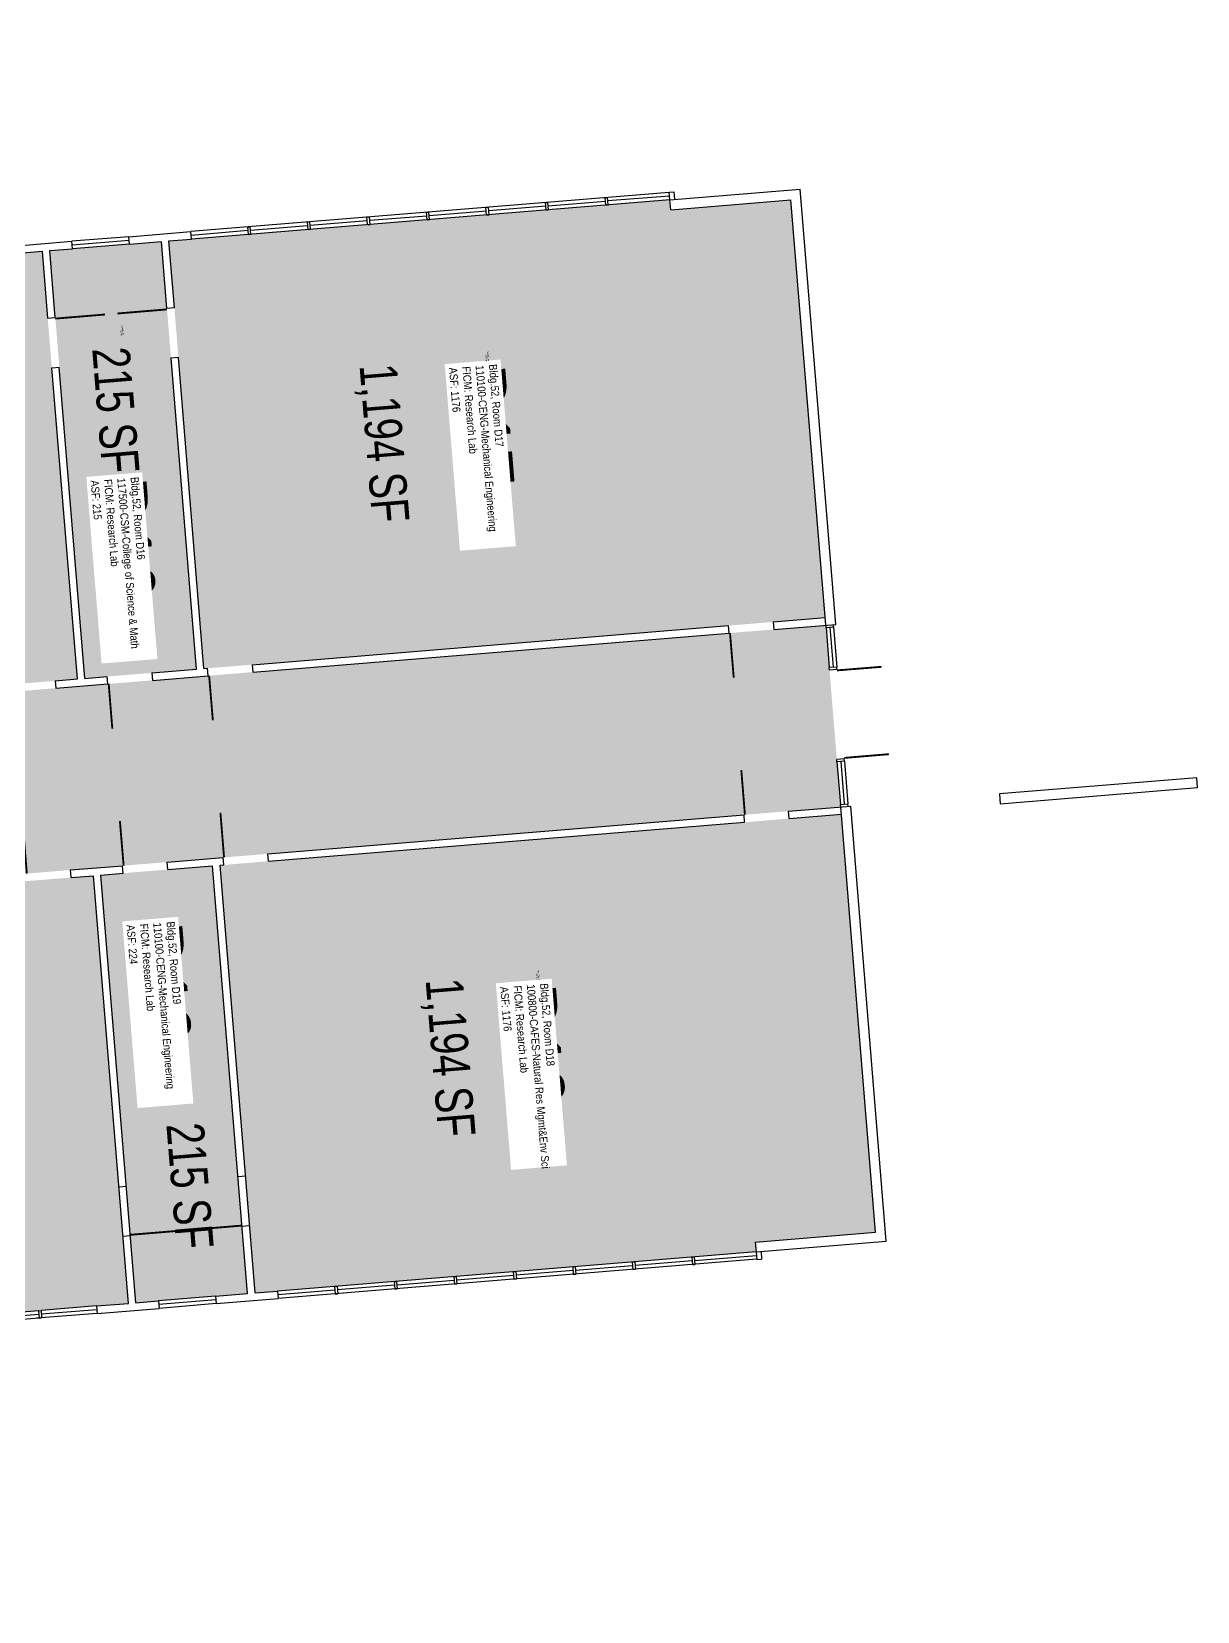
# Model space of a CAD drawing. Header units: inches. Extents: x 69213595 to 69219133, y 27671820 to 27676125.
# Drawn here: x 69218113 to 69219050, y 27674366 to 27675635 of the extents above; entities that cross this region are included whole.
import ezdxf
from ezdxf.enums import TextEntityAlignment as Align

# ---------------------------------------------------------------- set-up
doc = ezdxf.new("R2010")
doc.units = ezdxf.units.IN
doc.header["$LTSCALE"] = 100
doc.header["$MEASUREMENT"] = 0
for name, color, linetype in [('A-DOOR', 2, 'CONTINUOUS'), ('A-GLAZ', 1, 'CONTINUOUS'), ('A-IDEN-RNUM', 7, 'CONTINUOUS'), ('A-IDEN-SNUM', 4, 'CONTINUOUS'), ('A-IDEN-VNUM', 4, 'CONTINUOUS'), ('A-WALL', 5, 'CONTINUOUS'), ('AREA-TEXT', 3, 'CONTINUOUS'), ('Rooms-Category-Color', 7, 'CONTINUOUS'), ('Rooms-College-Color', 7, 'CONTINUOUS'), ('Rooms-Department-Color', 7, 'CONTINUOUS'), ('Rooms-Division-Color', 7, 'CONTINUOUS'), ('Rooms-Information', 7, 'CONTINUOUS')]:
    doc.layers.add(name, color=color, linetype=linetype)
doc.styles.add('CP_AREA', font='arial.ttf', dxfattribs={"height": 15})
doc.styles.add('CP_ROOMSNUMBER', font='arial.ttf', dxfattribs={"height": 1})
doc.styles.add('CP_ROOMVNUMBER', font='arial.ttf', dxfattribs={"width": 0.85, "height": 0.075})

msp = doc.modelspace()

# ---------------------------------------------------------------- hatches: boundary and pattern name
at = {"layer": 'Rooms-Category-Color', "true_color": 0xadadad}
msp.add_hatch(color=253, dxfattribs=at).paths.add_polyline_path([(69215840.8, 27673099.8), (69215837.8, 27673135.7), (69215823.6, 27673308.8), (69215820.7, 27673344.7), (69215812.4, 27673446.4), (69215565.9, 27673426.2), (69215558, 27673425.5), (69215582.1, 27673131.3), (69215510.3, 27673125.4), (69215486.7, 27673413.7), (69215486.2, 27673419.6), (69215058.6, 27673384.6), (69215022.7, 27673381.7), (69214983.9, 27673378.5), (69214948, 27673375.5), (69214569.3, 27673344.5), (69214533.4, 27673341.6), (69214399.8, 27673330.6), (69214359.9, 27673327.6), (69214296.1, 27673322.9), (69214154.6, 27673311.3), (69214144.8, 27673430.9), (69214310.2, 27673444.4), (69214316.2, 27673444.9), (69214311.5, 27673502.7), (69214308.5, 27673538.6), (69214306.6, 27673562.5), (69214303.6, 27673598.4), (69214287.8, 27673791.8), (69214284.9, 27673827.6), (69214282.9, 27673851.6), (69214280, 27673887.4), (69214264.3, 27674078.8), (69214261.3, 27674114.7), (69214259.4, 27674138.6), (69214256.4, 27674174.5), (69214251.5, 27674235.3), (69214325.2, 27674241.3), (69214357.3, 27673849.6), (69214389.9, 27673451.7), (69214397.9, 27673452.4), (69214818.2, 27673486.8), (69215063.7, 27673506.9), (69215099.5, 27673509.9), (69215207.2, 27673518.7), (69215243.1, 27673521.6), (69215548, 27673546.6), (69215556, 27673547.3), (69215802.4, 27673567.5), (69215790.2, 27673716.2), (69215832.8, 27673719.7), (69215832.4, 27673725.7), (69215789.7, 27673722.2), (69215745.8, 27674258.4), (69215742.9, 27674294.3), (69215716.7, 27674613.9), (69215713.7, 27674649.8), (69215706.5, 27674738.2), (69215524.5, 27675247.9), (69215512.3, 27675281.8), (69215403.5, 27675585.9), (69215540.5, 27675634.9), (69215548.9, 27675611.3), (69215561, 27675577.4), (69215622.4, 27675405.8), (69215634.5, 27675371.9), (69215739.6, 27675078.1), (69215751.8, 27675044.2), (69215797.6, 27674916.1), (69215921.3, 27674926.2), (69215957.2, 27674929.1), (69215999.3, 27674932.6), (69216032.2, 27674935.3), (69216068.1, 27674938.2), (69216151.8, 27674945.1), (69216187.7, 27674948), (69216314.3, 27674958.4), (69216421.9, 27674967.2), (69216888.4, 27675005.4), (69216924.2, 27675008.4), (69216954.1, 27675010.8), (69216990, 27675013.8), (69217037.9, 27675017.7), (69217073.7, 27675020.6), (69217468.4, 27675053), (69217504.3, 27675055.9), (69217563.1, 27675060.7), (69217599, 27675063.7), (69217671.7, 27675069.6), (69217707.6, 27675072.6), (69218096.3, 27675104.4), (69218132.2, 27675107.4), (69218174.1, 27675110.8), (69218209.9, 27675113.7), (69218254.8, 27675117.4), (69218290.7, 27675120.3), (69218673.4, 27675151.7), (69218709.3, 27675154.6), (69218751.1, 27675158.1), (69218763.1, 27675012.1), (69218721.2, 27675008.6), (69218685.4, 27675005.7), (69218302.6, 27674974.3), (69218266.8, 27674971.4), (69218221.9, 27674967.7), (69218186, 27674964.8), (69218144.2, 27674961.4), (69218108.3, 27674958.4), (69217719.6, 27674926.6), (69217659.8, 27674921.7), (69217459.7, 27674905.3), (69217423.8, 27674902.3), (69217257.4, 27674888.7), (69217221.5, 27674885.8), (69217193.6, 27674883.5), (69217173.7, 27674881.8), (69217137.8, 27674878.9), (69216744.9, 27674846.7), (69216709, 27674843.8), (69216649.2, 27674838.9), (69216613.3, 27674835.9), (69216553.5, 27674831), (69216517.6, 27674828.1), (69216130.7, 27674796.4), (69216094.8, 27674793.4), (69216076.8, 27674792), (69216041, 27674789), (69215849.6, 27674773.3), (69215854.3, 27674716.2), (69215857.2, 27674680.3), (69215861.2, 27674631.7), (69215864.2, 27674595.8), (69215878.2, 27674423.8), (69215885.5, 27674335.6), (69215927.3, 27674339), (69215930.1, 27674304.8), (69215932.8, 27674272.9), (69215933.1, 27674268.2), (69215891.3, 27674264.8), (69215918.3, 27673935.4), (69215919.3, 27673923.3), (69215934.7, 27673734.1), (69215892.2, 27673730.6), (69215892.6, 27673724.6), (69215935.1, 27673728.1), (69215955.3, 27673482.9), (69216291.5, 27673510.5), (69216327.3, 27673513.4), (69216554.6, 27673532), (69216590.5, 27673535), (69216716, 27673545.2), (69216751.9, 27673548.2), (69217242.3, 27673588.4), (69217278.2, 27673591.3), (69217349.9, 27673597.2), (69217385.8, 27673600.1), (69217430.6, 27673603.8), (69217484.5, 27673608.2), (69217520.3, 27673611.1), (69217734.6, 27673628.7), (69217736.4, 27673606.8), (69217744.4, 27673607.4), (69217743.9, 27673613.4), (69217774.8, 27673615.9), (69217751.1, 27673905), (69217831.9, 27673911.6), (69217854.2, 27673638.5), (69217862.2, 27673639.2), (69218120.3, 27673660.3), (69218156.2, 27673663.3), (69218345.6, 27673678.8), (69218405.4, 27673683.7), (69218536.9, 27673694.4), (69218596.7, 27673699.3), (69218780.1, 27673714.4), (69218837.9, 27673719.1), (69218907.7, 27673724.8), (69218911.1, 27673683), (69218914.1, 27673647.1), (69218917.5, 27673605.2), (69218925, 27673513.5), (69218805.4, 27673503.7), (69218797.9, 27673595.4), (69218789.9, 27673594.8), (69218691.3, 27673586.7), (69218655.4, 27673583.8), (69218547.7, 27673574.9), (69218511.9, 27673572), (69218404.2, 27673563.2), (69218368.3, 27673560.2), (69218261.7, 27673551.5), (69218225.8, 27673548.6), (69218118.2, 27673539.7), (69218082.3, 27673536.8), (69217968.7, 27673527.5), (69217932.8, 27673524.5), (69217752.4, 27673509.8), (69217750.6, 27673531.7), (69217742.6, 27673531), (69217769.1, 27673208.1), (69217697.3, 27673202.2), (69217672.7, 27673503.2), (69217432.5, 27673483.5), (69217249.1, 27673468.5), (69217213.2, 27673465.6), (69217045.8, 27673451.9), (69217009.9, 27673448.9), (69216812.6, 27673432.7), (69216776.7, 27673429.8), (69216150.3, 27673378.5), (69216114.4, 27673375.5), (69215965.1, 27673363.3), (69215993.2, 27673020.5), (69215995.9, 27672988.6), (69215998.8, 27672952.7), (69216035.1, 27672509.7), (69215890.1, 27672497.8), (69215883.5, 27672577.5), (69215880.3, 27672617.4), (69215878.7, 27672636.1), (69215860.5, 27672858.8), (69215857.6, 27672894.7)])
at = {"layer": 'Rooms-Category-Color', "true_color": 0xe3f498}
for points in [[(69218708.8, 27675160.6), (69218750.6, 27675164.1), (69218723.1, 27675499.7), (69218626.5, 27675491.8), (69218625.8, 27675499.7), (69218241.3, 27675468.2), (69218223.2, 27675466.7), (69218251.3, 27675123.1), (69218254.3, 27675123.4), (69218290.2, 27675126.3), (69218672.9, 27675157.7)], [(69218191.5, 27675464.1), (69218145.6, 27675460.4), (69218127.5, 27675458.9), (69218149.2, 27675193.8), (69218155.6, 27675115.3), (69218173.6, 27675116.8), (69218209.4, 27675119.7), (69218245.3, 27675122.7), (69218217.2, 27675466.3)], [(69218049.1, 27675452.5), (69217668.4, 27675421.3), (69217620.6, 27675417.4), (69217618.2, 27675417.2), (69217646.3, 27675073.6), (69217671.3, 27675075.6), (69217707.1, 27675078.6), (69218095.8, 27675110.4), (69218131.7, 27675113.3), (69218149.7, 27675114.8), (69218129.1, 27675364.7), (69218125.8, 27675404.6), (69218121.5, 27675458.4), (69218095.8, 27675456.3), (69218051.1, 27675452.6)], [(69218284.7, 27674715.3), (69218288, 27674675.4), (69218284.7, 27674715.3), (69218264.3, 27674965.2), (69218267.2, 27674965.4), (69218303.1, 27674968.4), (69218685.8, 27674999.7), (69218721.7, 27675002.7), (69218763.6, 27675006.1), (69218791.1, 27674670.5), (69218694.4, 27674662.5), (69218695.1, 27674654.6), (69218310.5, 27674623.1), (69218292.4, 27674621.6), (69218288, 27674675.4)], [(69217684.2, 27674917.6), (69217660.3, 27674915.7), (69217688.4, 27674572.1), (69217737.7, 27674576.1), (69218118.4, 27674607.3), (69218120.4, 27674607.5), (69218165, 27674611.1), (69218190.7, 27674613.2), (69218183.1, 27674706.9), (69218162.6, 27674956.8), (69217720.1, 27674920.6)], [(69218222.4, 27674961.7), (69218186.5, 27674958.8), (69218168.6, 27674957.3), (69218196.7, 27674613.7), (69218286.4, 27674621.1), (69218258.3, 27674964.7)]]:
    msp.add_hatch(color=61, dxfattribs=at).paths.add_polyline_path(points)
at = {"layer": 'Rooms-College-Color', "true_color": 0xadadad}
msp.add_hatch(color=253, dxfattribs=at).paths.add_polyline_path([(69215840.8, 27673099.8), (69215837.8, 27673135.7), (69215823.6, 27673308.8), (69215820.7, 27673344.7), (69215812.4, 27673446.4), (69215565.9, 27673426.2), (69215558, 27673425.5), (69215582.1, 27673131.3), (69215510.3, 27673125.4), (69215486.7, 27673413.7), (69215486.2, 27673419.6), (69215058.6, 27673384.6), (69215022.7, 27673381.7), (69214983.9, 27673378.5), (69214948, 27673375.5), (69214569.3, 27673344.5), (69214533.4, 27673341.6), (69214399.8, 27673330.6), (69214359.9, 27673327.6), (69214296.1, 27673322.9), (69214154.6, 27673311.3), (69214144.8, 27673430.9), (69214310.2, 27673444.4), (69214316.2, 27673444.9), (69214311.5, 27673502.7), (69214308.5, 27673538.6), (69214306.6, 27673562.5), (69214303.6, 27673598.4), (69214287.8, 27673791.8), (69214284.9, 27673827.6), (69214282.9, 27673851.6), (69214280, 27673887.4), (69214264.3, 27674078.8), (69214261.3, 27674114.7), (69214259.4, 27674138.6), (69214256.4, 27674174.5), (69214251.5, 27674235.3), (69214325.2, 27674241.3), (69214357.3, 27673849.6), (69214389.9, 27673451.7), (69214397.9, 27673452.4), (69214818.2, 27673486.8), (69215063.7, 27673506.9), (69215099.5, 27673509.9), (69215207.2, 27673518.7), (69215243.1, 27673521.6), (69215548, 27673546.6), (69215556, 27673547.3), (69215802.4, 27673567.5), (69215790.2, 27673716.2), (69215832.8, 27673719.7), (69215832.4, 27673725.7), (69215789.7, 27673722.2), (69215745.8, 27674258.4), (69215742.9, 27674294.3), (69215716.7, 27674613.9), (69215713.7, 27674649.8), (69215706.5, 27674738.2), (69215524.5, 27675247.9), (69215512.3, 27675281.8), (69215403.5, 27675585.9), (69215540.5, 27675634.9), (69215548.9, 27675611.3), (69215561, 27675577.4), (69215622.4, 27675405.8), (69215634.5, 27675371.9), (69215739.6, 27675078.1), (69215751.8, 27675044.2), (69215797.6, 27674916.1), (69215921.3, 27674926.2), (69215957.2, 27674929.1), (69215999.3, 27674932.6), (69216032.2, 27674935.3), (69216068.1, 27674938.2), (69216151.8, 27674945.1), (69216187.7, 27674948), (69216314.3, 27674958.4), (69216421.9, 27674967.2), (69216888.4, 27675005.4), (69216924.2, 27675008.4), (69216954.1, 27675010.8), (69216990, 27675013.8), (69217037.9, 27675017.7), (69217073.7, 27675020.6), (69217468.4, 27675053), (69217504.3, 27675055.9), (69217563.1, 27675060.7), (69217599, 27675063.7), (69217671.7, 27675069.6), (69217707.6, 27675072.6), (69218096.3, 27675104.4), (69218132.2, 27675107.4), (69218174.1, 27675110.8), (69218209.9, 27675113.7), (69218254.8, 27675117.4), (69218290.7, 27675120.3), (69218673.4, 27675151.7), (69218709.3, 27675154.6), (69218751.1, 27675158.1), (69218763.1, 27675012.1), (69218721.2, 27675008.6), (69218685.4, 27675005.7), (69218302.6, 27674974.3), (69218266.8, 27674971.4), (69218221.9, 27674967.7), (69218186, 27674964.8), (69218144.2, 27674961.4), (69218108.3, 27674958.4), (69217719.6, 27674926.6), (69217659.8, 27674921.7), (69217459.7, 27674905.3), (69217423.8, 27674902.3), (69217257.4, 27674888.7), (69217221.5, 27674885.8), (69217193.6, 27674883.5), (69217173.7, 27674881.8), (69217137.8, 27674878.9), (69216744.9, 27674846.7), (69216709, 27674843.8), (69216649.2, 27674838.9), (69216613.3, 27674835.9), (69216553.5, 27674831), (69216517.6, 27674828.1), (69216130.7, 27674796.4), (69216094.8, 27674793.4), (69216076.8, 27674792), (69216041, 27674789), (69215849.6, 27674773.3), (69215854.3, 27674716.2), (69215857.2, 27674680.3), (69215861.2, 27674631.7), (69215864.2, 27674595.8), (69215878.2, 27674423.8), (69215885.5, 27674335.6), (69215927.3, 27674339), (69215930.1, 27674304.8), (69215932.8, 27674272.9), (69215933.1, 27674268.2), (69215891.3, 27674264.8), (69215918.3, 27673935.4), (69215919.3, 27673923.3), (69215934.7, 27673734.1), (69215892.2, 27673730.6), (69215892.6, 27673724.6), (69215935.1, 27673728.1), (69215955.3, 27673482.9), (69216291.5, 27673510.5), (69216327.3, 27673513.4), (69216554.6, 27673532), (69216590.5, 27673535), (69216716, 27673545.2), (69216751.9, 27673548.2), (69217242.3, 27673588.4), (69217278.2, 27673591.3), (69217349.9, 27673597.2), (69217385.8, 27673600.1), (69217430.6, 27673603.8), (69217484.5, 27673608.2), (69217520.3, 27673611.1), (69217734.6, 27673628.7), (69217736.4, 27673606.8), (69217744.4, 27673607.4), (69217743.9, 27673613.4), (69217774.8, 27673615.9), (69217751.1, 27673905), (69217831.9, 27673911.6), (69217854.2, 27673638.5), (69217862.2, 27673639.2), (69218120.3, 27673660.3), (69218156.2, 27673663.3), (69218345.6, 27673678.8), (69218405.4, 27673683.7), (69218536.9, 27673694.4), (69218596.7, 27673699.3), (69218780.1, 27673714.4), (69218837.9, 27673719.1), (69218907.7, 27673724.8), (69218911.1, 27673683), (69218914.1, 27673647.1), (69218917.5, 27673605.2), (69218925, 27673513.5), (69218805.4, 27673503.7), (69218797.9, 27673595.4), (69218789.9, 27673594.8), (69218691.3, 27673586.7), (69218655.4, 27673583.8), (69218547.7, 27673574.9), (69218511.9, 27673572), (69218404.2, 27673563.2), (69218368.3, 27673560.2), (69218261.7, 27673551.5), (69218225.8, 27673548.6), (69218118.2, 27673539.7), (69218082.3, 27673536.8), (69217968.7, 27673527.5), (69217932.8, 27673524.5), (69217752.4, 27673509.8), (69217750.6, 27673531.7), (69217742.6, 27673531), (69217769.1, 27673208.1), (69217697.3, 27673202.2), (69217672.7, 27673503.2), (69217432.5, 27673483.5), (69217249.1, 27673468.5), (69217213.2, 27673465.6), (69217045.8, 27673451.9), (69217009.9, 27673448.9), (69216812.6, 27673432.7), (69216776.7, 27673429.8), (69216150.3, 27673378.5), (69216114.4, 27673375.5), (69215965.1, 27673363.3), (69215993.2, 27673020.5), (69215995.9, 27672988.6), (69215998.8, 27672952.7), (69216035.1, 27672509.7), (69215890.1, 27672497.8), (69215883.5, 27672577.5), (69215880.3, 27672617.4), (69215878.7, 27672636.1), (69215860.5, 27672858.8), (69215857.6, 27672894.7)])
at = {"layer": 'Rooms-College-Color', "true_color": 0x80bc67}
for points in [[(69218708.8, 27675160.6), (69218750.6, 27675164.1), (69218723.1, 27675499.7), (69218626.5, 27675491.8), (69218625.8, 27675499.7), (69218241.3, 27675468.2), (69218223.2, 27675466.7), (69218251.3, 27675123.1), (69218254.3, 27675123.4), (69218290.2, 27675126.3), (69218672.9, 27675157.7)], [(69218191.5, 27675464.1), (69218145.6, 27675460.4), (69218127.5, 27675458.9), (69218149.2, 27675193.8), (69218155.6, 27675115.3), (69218173.6, 27675116.8), (69218209.4, 27675119.7), (69218245.3, 27675122.7), (69218217.2, 27675466.3)], [(69218049.1, 27675452.5), (69217668.4, 27675421.3), (69217620.6, 27675417.4), (69217618.2, 27675417.2), (69217646.3, 27675073.6), (69217671.3, 27675075.6), (69217707.1, 27675078.6), (69218095.8, 27675110.4), (69218131.7, 27675113.3), (69218149.7, 27675114.8), (69218129.1, 27675364.7), (69218125.8, 27675404.6), (69218121.5, 27675458.4), (69218095.8, 27675456.3), (69218051.1, 27675452.6)], [(69218284.7, 27674715.3), (69218288, 27674675.4), (69218284.7, 27674715.3), (69218264.3, 27674965.2), (69218267.2, 27674965.4), (69218303.1, 27674968.4), (69218685.8, 27674999.7), (69218721.7, 27675002.7), (69218763.6, 27675006.1), (69218791.1, 27674670.5), (69218694.4, 27674662.5), (69218695.1, 27674654.6), (69218310.5, 27674623.1), (69218292.4, 27674621.6), (69218288, 27674675.4)], [(69217684.2, 27674917.6), (69217660.3, 27674915.7), (69217688.4, 27674572.1), (69217737.7, 27674576.1), (69218118.4, 27674607.3), (69218120.4, 27674607.5), (69218165, 27674611.1), (69218190.7, 27674613.2), (69218183.1, 27674706.9), (69218162.6, 27674956.8), (69217720.1, 27674920.6)], [(69218222.4, 27674961.7), (69218186.5, 27674958.8), (69218168.6, 27674957.3), (69218196.7, 27674613.7), (69218286.4, 27674621.1), (69218258.3, 27674964.7)]]:
    msp.add_hatch(color=83, dxfattribs=at).paths.add_polyline_path(points)
at = {"layer": 'Rooms-Department-Color', "true_color": 0xacacac}
msp.add_hatch(color=253, dxfattribs=at).paths.add_polyline_path([(69215840.8, 27673099.8), (69215837.8, 27673135.7), (69215823.6, 27673308.8), (69215820.7, 27673344.7), (69215812.4, 27673446.4), (69215565.9, 27673426.2), (69215558, 27673425.5), (69215582.1, 27673131.3), (69215510.3, 27673125.4), (69215486.7, 27673413.7), (69215486.2, 27673419.6), (69215058.6, 27673384.6), (69215022.7, 27673381.7), (69214983.9, 27673378.5), (69214948, 27673375.5), (69214569.3, 27673344.5), (69214533.4, 27673341.6), (69214399.8, 27673330.6), (69214359.9, 27673327.6), (69214296.1, 27673322.9), (69214154.6, 27673311.3), (69214144.8, 27673430.9), (69214310.2, 27673444.4), (69214316.2, 27673444.9), (69214311.5, 27673502.7), (69214308.5, 27673538.6), (69214306.6, 27673562.5), (69214303.6, 27673598.4), (69214287.8, 27673791.8), (69214284.9, 27673827.6), (69214282.9, 27673851.6), (69214280, 27673887.4), (69214264.3, 27674078.8), (69214261.3, 27674114.7), (69214259.4, 27674138.6), (69214256.4, 27674174.5), (69214251.5, 27674235.3), (69214325.2, 27674241.3), (69214357.3, 27673849.6), (69214389.9, 27673451.7), (69214397.9, 27673452.4), (69214818.2, 27673486.8), (69215063.7, 27673506.9), (69215099.5, 27673509.9), (69215207.2, 27673518.7), (69215243.1, 27673521.6), (69215548, 27673546.6), (69215556, 27673547.3), (69215802.4, 27673567.5), (69215790.2, 27673716.2), (69215832.8, 27673719.7), (69215832.4, 27673725.7), (69215789.7, 27673722.2), (69215745.8, 27674258.4), (69215742.9, 27674294.3), (69215716.7, 27674613.9), (69215713.7, 27674649.8), (69215706.5, 27674738.2), (69215524.5, 27675247.9), (69215512.3, 27675281.8), (69215403.5, 27675585.9), (69215540.5, 27675634.9), (69215548.9, 27675611.3), (69215561, 27675577.4), (69215622.4, 27675405.8), (69215634.5, 27675371.9), (69215739.6, 27675078.1), (69215751.8, 27675044.2), (69215797.6, 27674916.1), (69215921.3, 27674926.2), (69215957.2, 27674929.1), (69215999.3, 27674932.6), (69216032.2, 27674935.3), (69216068.1, 27674938.2), (69216151.8, 27674945.1), (69216187.7, 27674948), (69216314.3, 27674958.4), (69216421.9, 27674967.2), (69216888.4, 27675005.4), (69216924.2, 27675008.4), (69216954.1, 27675010.8), (69216990, 27675013.8), (69217037.9, 27675017.7), (69217073.7, 27675020.6), (69217468.4, 27675053), (69217504.3, 27675055.9), (69217563.1, 27675060.7), (69217599, 27675063.7), (69217671.7, 27675069.6), (69217707.6, 27675072.6), (69218096.3, 27675104.4), (69218132.2, 27675107.4), (69218174.1, 27675110.8), (69218209.9, 27675113.7), (69218254.8, 27675117.4), (69218290.7, 27675120.3), (69218673.4, 27675151.7), (69218709.3, 27675154.6), (69218751.1, 27675158.1), (69218763.1, 27675012.1), (69218721.2, 27675008.6), (69218685.4, 27675005.7), (69218302.6, 27674974.3), (69218266.8, 27674971.4), (69218221.9, 27674967.7), (69218186, 27674964.8), (69218144.2, 27674961.4), (69218108.3, 27674958.4), (69217719.6, 27674926.6), (69217659.8, 27674921.7), (69217459.7, 27674905.3), (69217423.8, 27674902.3), (69217257.4, 27674888.7), (69217221.5, 27674885.8), (69217193.6, 27674883.5), (69217173.7, 27674881.8), (69217137.8, 27674878.9), (69216744.9, 27674846.7), (69216709, 27674843.8), (69216649.2, 27674838.9), (69216613.3, 27674835.9), (69216553.5, 27674831), (69216517.6, 27674828.1), (69216130.7, 27674796.4), (69216094.8, 27674793.4), (69216076.8, 27674792), (69216041, 27674789), (69215849.6, 27674773.3), (69215854.3, 27674716.2), (69215857.2, 27674680.3), (69215861.2, 27674631.7), (69215864.2, 27674595.8), (69215878.2, 27674423.8), (69215885.5, 27674335.6), (69215927.3, 27674339), (69215930.1, 27674304.8), (69215932.8, 27674272.9), (69215933.1, 27674268.2), (69215891.3, 27674264.8), (69215918.3, 27673935.4), (69215919.3, 27673923.3), (69215934.7, 27673734.1), (69215892.2, 27673730.6), (69215892.6, 27673724.6), (69215935.1, 27673728.1), (69215955.3, 27673482.9), (69216291.5, 27673510.5), (69216327.3, 27673513.4), (69216554.6, 27673532), (69216590.5, 27673535), (69216716, 27673545.2), (69216751.9, 27673548.2), (69217242.3, 27673588.4), (69217278.2, 27673591.3), (69217349.9, 27673597.2), (69217385.8, 27673600.1), (69217430.6, 27673603.8), (69217484.5, 27673608.2), (69217520.3, 27673611.1), (69217734.6, 27673628.7), (69217736.4, 27673606.8), (69217744.4, 27673607.4), (69217743.9, 27673613.4), (69217774.8, 27673615.9), (69217751.1, 27673905), (69217831.9, 27673911.6), (69217854.2, 27673638.5), (69217862.2, 27673639.2), (69218120.3, 27673660.3), (69218156.2, 27673663.3), (69218345.6, 27673678.8), (69218405.4, 27673683.7), (69218536.9, 27673694.4), (69218596.7, 27673699.3), (69218780.1, 27673714.4), (69218837.9, 27673719.1), (69218907.7, 27673724.8), (69218911.1, 27673683), (69218914.1, 27673647.1), (69218917.5, 27673605.2), (69218925, 27673513.5), (69218805.4, 27673503.7), (69218797.9, 27673595.4), (69218789.9, 27673594.8), (69218691.3, 27673586.7), (69218655.4, 27673583.8), (69218547.7, 27673574.9), (69218511.9, 27673572), (69218404.2, 27673563.2), (69218368.3, 27673560.2), (69218261.7, 27673551.5), (69218225.8, 27673548.6), (69218118.2, 27673539.7), (69218082.3, 27673536.8), (69217968.7, 27673527.5), (69217932.8, 27673524.5), (69217752.4, 27673509.8), (69217750.6, 27673531.7), (69217742.6, 27673531), (69217769.1, 27673208.1), (69217697.3, 27673202.2), (69217672.7, 27673503.2), (69217432.5, 27673483.5), (69217249.1, 27673468.5), (69217213.2, 27673465.6), (69217045.8, 27673451.9), (69217009.9, 27673448.9), (69216812.6, 27673432.7), (69216776.7, 27673429.8), (69216150.3, 27673378.5), (69216114.4, 27673375.5), (69215965.1, 27673363.3), (69215993.2, 27673020.5), (69215995.9, 27672988.6), (69215998.8, 27672952.7), (69216035.1, 27672509.7), (69215890.1, 27672497.8), (69215883.5, 27672577.5), (69215880.3, 27672617.4), (69215878.7, 27672636.1), (69215860.5, 27672858.8), (69215857.6, 27672894.7)])
at = {"layer": 'Rooms-Department-Color', "true_color": 0x99d7b2}
for points in [[(69218708.8, 27675160.6), (69218750.6, 27675164.1), (69218723.1, 27675499.7), (69218626.5, 27675491.8), (69218625.8, 27675499.7), (69218241.3, 27675468.2), (69218223.2, 27675466.7), (69218251.3, 27675123.1), (69218254.3, 27675123.4), (69218290.2, 27675126.3), (69218672.9, 27675157.7)], [(69218222.4, 27674961.7), (69218186.5, 27674958.8), (69218168.6, 27674957.3), (69218196.7, 27674613.7), (69218286.4, 27674621.1), (69218258.3, 27674964.7)]]:
    msp.add_hatch(color=253, dxfattribs=at).paths.add_polyline_path(points)
at = {"layer": 'Rooms-Department-Color', "true_color": 0xffe090}
for points in [[(69218191.5, 27675464.1), (69218145.6, 27675460.4), (69218127.5, 27675458.9), (69218149.2, 27675193.8), (69218155.6, 27675115.3), (69218173.6, 27675116.8), (69218209.4, 27675119.7), (69218245.3, 27675122.7), (69218217.2, 27675466.3)], [(69218049.1, 27675452.5), (69217668.4, 27675421.3), (69217620.6, 27675417.4), (69217618.2, 27675417.2), (69217646.3, 27675073.6), (69217671.3, 27675075.6), (69217707.1, 27675078.6), (69218095.8, 27675110.4), (69218131.7, 27675113.3), (69218149.7, 27675114.8), (69218129.1, 27675364.7), (69218125.8, 27675404.6), (69218121.5, 27675458.4), (69218095.8, 27675456.3), (69218051.1, 27675452.6)], [(69217684.2, 27674917.6), (69217660.3, 27674915.7), (69217688.4, 27674572.1), (69217737.7, 27674576.1), (69218118.4, 27674607.3), (69218120.4, 27674607.5), (69218165, 27674611.1), (69218190.7, 27674613.2), (69218183.1, 27674706.9), (69218162.6, 27674956.8), (69217720.1, 27674920.6)]]:
    msp.add_hatch(color=41, dxfattribs=at).paths.add_polyline_path(points)
at = {"layer": 'Rooms-Department-Color', "true_color": 0xe3c5e1}
msp.add_hatch(color=254, dxfattribs=at).paths.add_polyline_path([(69218284.7, 27674715.3), (69218288, 27674675.4), (69218284.7, 27674715.3), (69218264.3, 27674965.2), (69218267.2, 27674965.4), (69218303.1, 27674968.4), (69218685.8, 27674999.7), (69218721.7, 27675002.7), (69218763.6, 27675006.1), (69218791.1, 27674670.5), (69218694.4, 27674662.5), (69218695.1, 27674654.6), (69218310.5, 27674623.1), (69218292.4, 27674621.6), (69218288, 27674675.4)])
at = {"layer": 'Rooms-Division-Color', "true_color": 0xadadad}
msp.add_hatch(color=253, dxfattribs=at).paths.add_polyline_path([(69215840.8, 27673099.8), (69215837.8, 27673135.7), (69215823.6, 27673308.8), (69215820.7, 27673344.7), (69215812.4, 27673446.4), (69215565.9, 27673426.2), (69215558, 27673425.5), (69215582.1, 27673131.3), (69215510.3, 27673125.4), (69215486.7, 27673413.7), (69215486.2, 27673419.6), (69215058.6, 27673384.6), (69215022.7, 27673381.7), (69214983.9, 27673378.5), (69214948, 27673375.5), (69214569.3, 27673344.5), (69214533.4, 27673341.6), (69214399.8, 27673330.6), (69214359.9, 27673327.6), (69214296.1, 27673322.9), (69214154.6, 27673311.3), (69214144.8, 27673430.9), (69214310.2, 27673444.4), (69214316.2, 27673444.9), (69214311.5, 27673502.7), (69214308.5, 27673538.6), (69214306.6, 27673562.5), (69214303.6, 27673598.4), (69214287.8, 27673791.8), (69214284.9, 27673827.6), (69214282.9, 27673851.6), (69214280, 27673887.4), (69214264.3, 27674078.8), (69214261.3, 27674114.7), (69214259.4, 27674138.6), (69214256.4, 27674174.5), (69214251.5, 27674235.3), (69214325.2, 27674241.3), (69214357.3, 27673849.6), (69214389.9, 27673451.7), (69214397.9, 27673452.4), (69214818.2, 27673486.8), (69215063.7, 27673506.9), (69215099.5, 27673509.9), (69215207.2, 27673518.7), (69215243.1, 27673521.6), (69215548, 27673546.6), (69215556, 27673547.3), (69215802.4, 27673567.5), (69215790.2, 27673716.2), (69215832.8, 27673719.7), (69215832.4, 27673725.7), (69215789.7, 27673722.2), (69215745.8, 27674258.4), (69215742.9, 27674294.3), (69215716.7, 27674613.9), (69215713.7, 27674649.8), (69215706.5, 27674738.2), (69215524.5, 27675247.9), (69215512.3, 27675281.8), (69215403.5, 27675585.9), (69215540.5, 27675634.9), (69215548.9, 27675611.3), (69215561, 27675577.4), (69215622.4, 27675405.8), (69215634.5, 27675371.9), (69215739.6, 27675078.1), (69215751.8, 27675044.2), (69215797.6, 27674916.1), (69215921.3, 27674926.2), (69215957.2, 27674929.1), (69215999.3, 27674932.6), (69216032.2, 27674935.3), (69216068.1, 27674938.2), (69216151.8, 27674945.1), (69216187.7, 27674948), (69216314.3, 27674958.4), (69216421.9, 27674967.2), (69216888.4, 27675005.4), (69216924.2, 27675008.4), (69216954.1, 27675010.8), (69216990, 27675013.8), (69217037.9, 27675017.7), (69217073.7, 27675020.6), (69217468.4, 27675053), (69217504.3, 27675055.9), (69217563.1, 27675060.7), (69217599, 27675063.7), (69217671.7, 27675069.6), (69217707.6, 27675072.6), (69218096.3, 27675104.4), (69218132.2, 27675107.4), (69218174.1, 27675110.8), (69218209.9, 27675113.7), (69218254.8, 27675117.4), (69218290.7, 27675120.3), (69218673.4, 27675151.7), (69218709.3, 27675154.6), (69218751.1, 27675158.1), (69218763.1, 27675012.1), (69218721.2, 27675008.6), (69218685.4, 27675005.7), (69218302.6, 27674974.3), (69218266.8, 27674971.4), (69218221.9, 27674967.7), (69218186, 27674964.8), (69218144.2, 27674961.4), (69218108.3, 27674958.4), (69217719.6, 27674926.6), (69217659.8, 27674921.7), (69217459.7, 27674905.3), (69217423.8, 27674902.3), (69217257.4, 27674888.7), (69217221.5, 27674885.8), (69217193.6, 27674883.5), (69217173.7, 27674881.8), (69217137.8, 27674878.9), (69216744.9, 27674846.7), (69216709, 27674843.8), (69216649.2, 27674838.9), (69216613.3, 27674835.9), (69216553.5, 27674831), (69216517.6, 27674828.1), (69216130.7, 27674796.4), (69216094.8, 27674793.4), (69216076.8, 27674792), (69216041, 27674789), (69215849.6, 27674773.3), (69215854.3, 27674716.2), (69215857.2, 27674680.3), (69215861.2, 27674631.7), (69215864.2, 27674595.8), (69215878.2, 27674423.8), (69215885.5, 27674335.6), (69215927.3, 27674339), (69215930.1, 27674304.8), (69215932.8, 27674272.9), (69215933.1, 27674268.2), (69215891.3, 27674264.8), (69215918.3, 27673935.4), (69215919.3, 27673923.3), (69215934.7, 27673734.1), (69215892.2, 27673730.6), (69215892.6, 27673724.6), (69215935.1, 27673728.1), (69215955.3, 27673482.9), (69216291.5, 27673510.5), (69216327.3, 27673513.4), (69216554.6, 27673532), (69216590.5, 27673535), (69216716, 27673545.2), (69216751.9, 27673548.2), (69217242.3, 27673588.4), (69217278.2, 27673591.3), (69217349.9, 27673597.2), (69217385.8, 27673600.1), (69217430.6, 27673603.8), (69217484.5, 27673608.2), (69217520.3, 27673611.1), (69217734.6, 27673628.7), (69217736.4, 27673606.8), (69217744.4, 27673607.4), (69217743.9, 27673613.4), (69217774.8, 27673615.9), (69217751.1, 27673905), (69217831.9, 27673911.6), (69217854.2, 27673638.5), (69217862.2, 27673639.2), (69218120.3, 27673660.3), (69218156.2, 27673663.3), (69218345.6, 27673678.8), (69218405.4, 27673683.7), (69218536.9, 27673694.4), (69218596.7, 27673699.3), (69218780.1, 27673714.4), (69218837.9, 27673719.1), (69218907.7, 27673724.8), (69218911.1, 27673683), (69218914.1, 27673647.1), (69218917.5, 27673605.2), (69218925, 27673513.5), (69218805.4, 27673503.7), (69218797.9, 27673595.4), (69218789.9, 27673594.8), (69218691.3, 27673586.7), (69218655.4, 27673583.8), (69218547.7, 27673574.9), (69218511.9, 27673572), (69218404.2, 27673563.2), (69218368.3, 27673560.2), (69218261.7, 27673551.5), (69218225.8, 27673548.6), (69218118.2, 27673539.7), (69218082.3, 27673536.8), (69217968.7, 27673527.5), (69217932.8, 27673524.5), (69217752.4, 27673509.8), (69217750.6, 27673531.7), (69217742.6, 27673531), (69217769.1, 27673208.1), (69217697.3, 27673202.2), (69217672.7, 27673503.2), (69217432.5, 27673483.5), (69217249.1, 27673468.5), (69217213.2, 27673465.6), (69217045.8, 27673451.9), (69217009.9, 27673448.9), (69216812.6, 27673432.7), (69216776.7, 27673429.8), (69216150.3, 27673378.5), (69216114.4, 27673375.5), (69215965.1, 27673363.3), (69215993.2, 27673020.5), (69215995.9, 27672988.6), (69215998.8, 27672952.7), (69216035.1, 27672509.7), (69215890.1, 27672497.8), (69215883.5, 27672577.5), (69215880.3, 27672617.4), (69215878.7, 27672636.1), (69215860.5, 27672858.8), (69215857.6, 27672894.7)])
at = {"layer": 'Rooms-Division-Color', "true_color": 0x99d7b2}
for points in [[(69218708.8, 27675160.6), (69218750.6, 27675164.1), (69218723.1, 27675499.7), (69218626.5, 27675491.8), (69218625.8, 27675499.7), (69218241.3, 27675468.2), (69218223.2, 27675466.7), (69218251.3, 27675123.1), (69218254.3, 27675123.4), (69218290.2, 27675126.3), (69218672.9, 27675157.7)], [(69218222.4, 27674961.7), (69218186.5, 27674958.8), (69218168.6, 27674957.3), (69218196.7, 27674613.7), (69218286.4, 27674621.1), (69218258.3, 27674964.7)]]:
    msp.add_hatch(color=253, dxfattribs=at).paths.add_polyline_path(points)
at = {"layer": 'Rooms-Division-Color', "true_color": 0xffe090}
for points in [[(69218191.5, 27675464.1), (69218145.6, 27675460.4), (69218127.5, 27675458.9), (69218149.2, 27675193.8), (69218155.6, 27675115.3), (69218173.6, 27675116.8), (69218209.4, 27675119.7), (69218245.3, 27675122.7), (69218217.2, 27675466.3)], [(69218049.1, 27675452.5), (69217668.4, 27675421.3), (69217620.6, 27675417.4), (69217618.2, 27675417.2), (69217646.3, 27675073.6), (69217671.3, 27675075.6), (69217707.1, 27675078.6), (69218095.8, 27675110.4), (69218131.7, 27675113.3), (69218149.7, 27675114.8), (69218129.1, 27675364.7), (69218125.8, 27675404.6), (69218121.5, 27675458.4), (69218095.8, 27675456.3), (69218051.1, 27675452.6)], [(69217684.2, 27674917.6), (69217660.3, 27674915.7), (69217688.4, 27674572.1), (69217737.7, 27674576.1), (69218118.4, 27674607.3), (69218120.4, 27674607.5), (69218165, 27674611.1), (69218190.7, 27674613.2), (69218183.1, 27674706.9), (69218162.6, 27674956.8), (69217720.1, 27674920.6)]]:
    msp.add_hatch(color=41, dxfattribs=at).paths.add_polyline_path(points)
at = {"layer": 'Rooms-Division-Color', "true_color": 0xe3c5e1}
msp.add_hatch(color=254, dxfattribs=at).paths.add_polyline_path([(69218284.7, 27674715.3), (69218288, 27674675.4), (69218284.7, 27674715.3), (69218264.3, 27674965.2), (69218267.2, 27674965.4), (69218303.1, 27674968.4), (69218685.8, 27674999.7), (69218721.7, 27675002.7), (69218763.6, 27675006.1), (69218791.1, 27674670.5), (69218694.4, 27674662.5), (69218695.1, 27674654.6), (69218310.5, 27674623.1), (69218292.4, 27674621.6), (69218288, 27674675.4)])

# ---------------------------------------------------------------- linework, layer by layer
at = {"layer": 'A-DOOR'}
for points in [[(69218221.5, 27675411.7, 1.5, 1.5, 0), (69218181.7, 27675408.4, 0, 0, 0), (69218181.6, 27675409.2, 0, 0, 0.414214), (69218224.8, 27675372.6, 0, 0, 0.414214)], [(69218131.8, 27675404.3, 1.5, 1.5, 0), (69218171.7, 27675407.6, 0, 0, 0), (69218171.7, 27675408.3, 0, 0, -0.414214), (69218135.1, 27675365.2, 0, 0, -0.414214)], [(69218674.1, 27675151.8, 1.5, 1.5, 0), (69218677.1, 27675115.9, 0, 0, 0), (69218677.8, 27675116, 0, 0, 0.414214), (69218709.1, 27675156.1, 0, 0, 0.414214)], [(69218255.5, 27675117.5, 1.5, 1.5, 0), (69218258.5, 27675081.6, 0, 0, 0), (69218259.2, 27675081.7, 0, 0, 0.414214), (69218290.5, 27675121.8, 0, 0, 0.414214)], [(69218760.1, 27675121.7, 1.5, 1.5, 0), (69218796, 27675124.6, 0, 0, 0), (69218796.1, 27675123.9, 0, 0, -0.414214), (69218761.5, 27675086.4, 0, 0, -0.414214)], [(69218097.1, 27675104.5, 1.5, 1.5, 0), (69218100, 27675068.6, 0, 0, 0), (69218100.8, 27675068.7, 0, 0, 0.414214), (69218132.1, 27675108.9, 0, 0, 0.414214)], [(69218174.8, 27675110.9, 1.5, 1.5, 0), (69218177.7, 27675075, 0, 0, 0), (69218178.5, 27675075, 0, 0, 0.414214), (69218209.8, 27675115.2, 0, 0, 0.414214)], [(69218765.9, 27675051.4, 1.5, 1.5, 0), (69218801.8, 27675054.4, 0, 0, 0), (69218801.7, 27675055.1, 0, 0, 0.414214), (69218761.5, 27675086.4, 0, 0, 0.414214)], [(69218686.1, 27675005.8, 1.5, 1.5, 0), (69218683.2, 27675041.6, 0, 0, 0), (69218683.9, 27675041.7, 0, 0, -0.414214), (69218721.4, 27675007.1, 0, 0, -0.414214)], [(69218267.5, 27674971.5, 1.5, 1.5, 0), (69218264.6, 27675007.3, 0, 0, 0), (69218265.3, 27675007.4, 0, 0, -0.414214), (69218302.8, 27674972.8, 0, 0, -0.414214)], [(69218109, 27674958.5, 1.5, 1.5, 0), (69218106.1, 27674994.4, 0, 0, 0), (69218106.8, 27674994.4, 0, 0, -0.414214), (69218144.3, 27674959.9, 0, 0, -0.414214)], [(69218186.8, 27674964.8, 1.5, 1.5, 0), (69218183.8, 27675000.7, 0, 0, 0), (69218184.6, 27675000.8, 0, 0, -0.414214), (69218222, 27674966.2, 0, 0, -0.414214)], [(69218282, 27674675.7, 1.5, 1.5, 0), (69218242.1, 27674672.4, 0, 0, 0), (69218242.2, 27674671.6, 0, 0, -0.414214), (69218278.8, 27674714.8, 0, 0, -0.414214)], [(69218192.3, 27674668.3, 1.5, 1.5, 0), (69218232.1, 27674671.6, 0, 0, 0), (69218232.2, 27674670.8, 0, 0, 0.414214), (69218189.1, 27674707.4, 0, 0, 0.414214)]]:
    msp.add_lwpolyline(points, format="xyseb", dxfattribs=at)
at = {"layer": 'A-GLAZ'}
for p, q in [((69218625.3, 27675505.7), (69218240.8, 27675474.2)), ((69218625.8, 27675499.7), (69218241.3, 27675468.2)), ((69218625.6, 27675502.8), (69218575.9, 27675498.8)), ((69218430.4, 27675486.7), (69218384.6, 27675483)), ((69218478.3, 27675490.7), (69218432.4, 27675486.9)), ((69218526.1, 27675494.6), (69218480.2, 27675490.8)), ((69218573.9, 27675498.5), (69218528.1, 27675494.7)), ((69218286.9, 27675475), (69218241, 27675471.2)), ((69218334.7, 27675478.9), (69218288.9, 27675475.1)), ((69218382.6, 27675482.8), (69218336.7, 27675479.1)), ((69218191, 27675470.1), (69218145.1, 27675466.4)), ((69218191.2, 27675467.1), (69218145.4, 27675463.4)), ((69218191.5, 27675464.1), (69218145.6, 27675460.4)), ((69218751.3, 27675156.1), (69218753.9, 27675123.9)), ((69218754.3, 27675156.3), (69218756.9, 27675124.2)), ((69218757.3, 27675156.6), (69218759.9, 27675124.4)), ((69218760.1, 27675048.2), (69218762.9, 27675014.1)), ((69218763.1, 27675048.4), (69218765.9, 27675014.3)), ((69218766.1, 27675048.7), (69218768.9, 27675014.6)), ((69218695.1, 27674654.6), (69218310.5, 27674623.1)), ((69218695.3, 27674651.5), (69218645.7, 27674647.4)), ((69218695.5, 27674648.6), (69218311, 27674617.1)), ((69218548, 27674639.5), (69218502.2, 27674635.8)), ((69218595.8, 27674643.4), (69218550, 27674639.7)), ((69218643.7, 27674647.3), (69218597.8, 27674643.6)), ((69218356.6, 27674623.8), (69218310.8, 27674620.1)), ((69218404.5, 27674627.7), (69218358.6, 27674624)), ((69218452.3, 27674631.7), (69218406.5, 27674627.9)), ((69218500.2, 27674635.6), (69218454.3, 27674631.8)), ((69218165, 27674611.1), (69218120.4, 27674607.5)), ((69218260.7, 27674619), (69218214.9, 27674615.2)), ((69218261, 27674616), (69218215.1, 27674612.2)), ((69218261.2, 27674613), (69218215.4, 27674609.2)), ((69218118.4, 27674607.3), (69217737.7, 27674576.1)), ((69218118.9, 27674601.3), (69217784, 27674573.9)), ((69218118.6, 27674604.3), (69218072.8, 27674600.6)), ((69218165.5, 27674605.2), (69218116.9, 27674601.2)), ((69218165.3, 27674608.1), (69218120.6, 27674604.5))]:
    msp.add_line(p, q, dxfattribs=at)
at = {"layer": 'A-WALL'}
for p, q in [((69218573.7, 27675501.5), (69218575.7, 27675501.6)), ((69218574.2, 27675495.5), (69218573.7, 27675501.5)), ((69218576.2, 27675495.7), (69218575.7, 27675501.6)), ((69218625.3, 27675505.8), (69218629.3, 27675506.1)), ((69218625.8, 27675499.7), (69218625.3, 27675505.8)), ((69218625.8, 27675499.7), (69218730.5, 27675508.3)), ((69218626.5, 27675491.8), (69218625.8, 27675499.7)), ((69218626.5, 27675491.8), (69218723.1, 27675499.7)), ((69218629.8, 27675500.2), (69218629.3, 27675506.1)), ((69218751.1, 27675158.1), (69218723.1, 27675499.7)), ((69218759.1, 27675158.7), (69218730.5, 27675508.3)), ((69218430.2, 27675489.7), (69218432.2, 27675489.9)), ((69218430.7, 27675483.7), (69218430.2, 27675489.7)), ((69218432.7, 27675483.9), (69218432.2, 27675489.9)), ((69218478, 27675493.6), (69218480, 27675493.8)), ((69218478.5, 27675487.7), (69218478, 27675493.6)), ((69218478.5, 27675487.7), (69218480.5, 27675487.8)), ((69218480.5, 27675487.8), (69218480, 27675493.8)), ((69218525.8, 27675497.6), (69218527.8, 27675497.7)), ((69218526.3, 27675491.6), (69218525.8, 27675497.6)), ((69218526.3, 27675491.6), (69218528.3, 27675491.7)), ((69218528.3, 27675491.7), (69218527.8, 27675497.7)), ((69218574.2, 27675495.5), (69218576.2, 27675495.7)), ((69218191, 27675470.1), (69218240.8, 27675474.2)), ((69218241.3, 27675468.2), (69218240.8, 27675474.2)), ((69218286.7, 27675478), (69218288.6, 27675478.1)), ((69218287.1, 27675472), (69218286.7, 27675478)), ((69218289.1, 27675472.1), (69218288.6, 27675478.1)), ((69218334.5, 27675481.9), (69218336.5, 27675482)), ((69218335, 27675475.9), (69218334.5, 27675481.9)), ((69218335, 27675475.9), (69218337, 27675476.1)), ((69218337, 27675476.1), (69218336.5, 27675482)), ((69218382.3, 27675485.8), (69218384.3, 27675486)), ((69218382.8, 27675479.8), (69218382.3, 27675485.8)), ((69218382.8, 27675479.8), (69218384.8, 27675480)), ((69218384.8, 27675480), (69218384.3, 27675486)), ((69218430.7, 27675483.7), (69218432.7, 27675483.9)), ((69218095.3, 27675462.3), (69218145.1, 27675466.4)), ((69218145.6, 27675460.4), (69218145.1, 27675466.4)), ((69218191.5, 27675464.1), (69218191, 27675470.1)), ((69218191.5, 27675464.1), (69218217.2, 27675466.3)), ((69218221.6, 27675412.4), (69218217.2, 27675466.3)), ((69218223.2, 27675466.7), (69218241.3, 27675468.2)), ((69218227.6, 27675412.9), (69218223.2, 27675466.7)), ((69218287.1, 27675472), (69218289.1, 27675472.1)), ((69218095.8, 27675456.3), (69218121.5, 27675458.4)), ((69218125.9, 27675404.6), (69218121.5, 27675458.4)), ((69218127.5, 27675458.9), (69218145.6, 27675460.4)), ((69218131.9, 27675405.1), (69218127.5, 27675458.9)), ((69218227.6, 27675412.9), (69218221.5, 27675412.4)), ((69218125.8, 27675404.6), (69218131.9, 27675405.1)), ((69218230.8, 27675373.1), (69218224.8, 27675372.6)), ((69218245.3, 27675122.7), (69218224.9, 27675372.6)), ((69218251.3, 27675123.1), (69218230.8, 27675373.1)), ((69218129.1, 27675364.7), (69218135.2, 27675365.2)), ((69218149.7, 27675114.8), (69218129.2, 27675364.7)), ((69218155.6, 27675115.3), (69218135.1, 27675365.2)), ((69218290.2, 27675126.3), (69218672.9, 27675157.7)), ((69218673.4, 27675151.7), (69218672.9, 27675157.7)), ((69218708.8, 27675160.6), (69218750.6, 27675164.1)), ((69218708.8, 27675160.6), (69218709.3, 27675154.6)), ((69218709.3, 27675154.6), (69218759.1, 27675158.7)), ((69218751.3, 27675156.1), (69218751.1, 27675158.1)), ((69218757.3, 27675156.6), (69218757.1, 27675158.6)), ((69218290.7, 27675120.3), (69218673.4, 27675151.7)), ((69218751.3, 27675156.1), (69218757.3, 27675156.6)), ((69218209.4, 27675119.7), (69218245.3, 27675122.7)), ((69218209.4, 27675119.7), (69218209.9, 27675113.7)), ((69218251.3, 27675123.1), (69218254.3, 27675123.4)), ((69218254.8, 27675117.4), (69218254.3, 27675123.4)), ((69218290.2, 27675126.3), (69218290.7, 27675120.3)), ((69218759.9, 27675124.4), (69218753.9, 27675123.9)), ((69218754.1, 27675122), (69218753.9, 27675123.9)), ((69218760.1, 27675122.4), (69218754.1, 27675122)), ((69218760.1, 27675122.4), (69218759.9, 27675124.4)), ((69218131.7, 27675113.3), (69218149.7, 27675114.8)), ((69218131.7, 27675113.3), (69218132.2, 27675107.4)), ((69218132.2, 27675107.4), (69218174.1, 27675110.8)), ((69218155.6, 27675115.3), (69218173.6, 27675116.8)), ((69218174.1, 27675110.8), (69218173.6, 27675116.8)), ((69218209.9, 27675113.7), (69218254.8, 27675117.4)), ((69218765.9, 27675050.7), (69218760, 27675050.2)), ((69218760.1, 27675048.2), (69218760, 27675050.2)), ((69218766.1, 27675048.7), (69218760.1, 27675048.2)), ((69218766.1, 27675048.7), (69218765.9, 27675050.7)), ((69218302.6, 27674974.3), (69218685.4, 27675005.7)), ((69218685.8, 27674999.7), (69218685.4, 27675005.7)), ((69218721.2, 27675008.6), (69218771.1, 27675012.7)), ((69218721.7, 27675002.7), (69218721.2, 27675008.6)), ((69218721.7, 27675002.7), (69218763.6, 27675006.1)), ((69218762.9, 27675014.1), (69218768.9, 27675014.6)), ((69218763.1, 27675012.1), (69218762.9, 27675014.1)), ((69218791.1, 27674670.5), (69218763.1, 27675012.1)), ((69218769.1, 27675012.6), (69218768.9, 27675014.6)), ((69218799.7, 27674663.1), (69218771.1, 27675012.7)), ((69218303.1, 27674968.4), (69218685.8, 27674999.7)), ((69218221.9, 27674967.7), (69218266.8, 27674971.4)), ((69218222.4, 27674961.7), (69218221.9, 27674967.7)), ((69218267.2, 27674965.4), (69218266.8, 27674971.4)), ((69218303.1, 27674968.4), (69218302.6, 27674974.3)), ((69218144.2, 27674961.4), (69218186, 27674964.8)), ((69218144.7, 27674955.4), (69218144.2, 27674961.4)), ((69218144.7, 27674955.4), (69218162.6, 27674956.8)), ((69218190.7, 27674613.2), (69218162.6, 27674956.8)), ((69218168.6, 27674957.3), (69218186.5, 27674958.8)), ((69218196.7, 27674613.7), (69218168.6, 27674957.3)), ((69218186.5, 27674958.8), (69218186, 27674964.8)), ((69218222.4, 27674961.7), (69218258.3, 27674964.7)), ((69218286.4, 27674621.1), (69218258.3, 27674964.7)), ((69218264.3, 27674965.2), (69218267.2, 27674965.4)), ((69218292.4, 27674621.6), (69218264.3, 27674965.2)), ((69218284.7, 27674715.3), (69218278.8, 27674714.8)), ((69218183.1, 27674706.9), (69218189.1, 27674707.4)), ((69218288, 27674675.4), (69218282, 27674674.9)), ((69218186.3, 27674667.1), (69218192.3, 27674667.6)), ((69218694.4, 27674662.5), (69218791.1, 27674670.5)), ((69218694.4, 27674662.5), (69218695.1, 27674654.6)), ((69218695.1, 27674654.6), (69218799.7, 27674663.1)), ((69218643.4, 27674650.3), (69218645.4, 27674650.5)), ((69218643.4, 27674650.3), (69218643.9, 27674644.4)), ((69218645.4, 27674650.5), (69218645.9, 27674644.5)), ((69218695.1, 27674654.6), (69218695.6, 27674648.5)), ((69218699.1, 27674654.8), (69218699.5, 27674648.8)), ((69218499.9, 27674638.6), (69218501.9, 27674638.7)), ((69218499.9, 27674638.6), (69218500.4, 27674632.6)), ((69218501.9, 27674638.7), (69218502.4, 27674632.8)), ((69218547.8, 27674642.5), (69218549.7, 27674642.7)), ((69218547.8, 27674642.5), (69218548.2, 27674636.5)), ((69218548.2, 27674636.5), (69218550.2, 27674636.7)), ((69218549.7, 27674642.7), (69218550.2, 27674636.7)), ((69218595.6, 27674646.4), (69218597.6, 27674646.6)), ((69218595.6, 27674646.4), (69218596.1, 27674640.4)), ((69218596.1, 27674640.4), (69218598.1, 27674640.6)), ((69218597.6, 27674646.6), (69218598.1, 27674640.6)), ((69218643.9, 27674644.4), (69218645.9, 27674644.5)), ((69218695.6, 27674648.5), (69218699.5, 27674648.8)), ((69218356.4, 27674626.8), (69218358.4, 27674627)), ((69218356.4, 27674626.8), (69218356.9, 27674620.8)), ((69218358.4, 27674627), (69218358.9, 27674621)), ((69218404.2, 27674630.7), (69218406.2, 27674630.9)), ((69218404.2, 27674630.7), (69218404.7, 27674624.8)), ((69218404.7, 27674624.8), (69218406.7, 27674624.9)), ((69218406.2, 27674630.9), (69218406.7, 27674624.9)), ((69218452.1, 27674634.7), (69218454.1, 27674634.8)), ((69218452.1, 27674634.7), (69218452.6, 27674628.7)), ((69218452.6, 27674628.7), (69218454.6, 27674628.8)), ((69218454.1, 27674634.8), (69218454.6, 27674628.8)), ((69218500.4, 27674632.6), (69218502.4, 27674632.8)), ((69218165, 27674611.1), (69218190.7, 27674613.2)), ((69218165, 27674611.1), (69218165.5, 27674605.2)), ((69218196.7, 27674613.7), (69218214.9, 27674615.2)), ((69218214.9, 27674615.2), (69218215.4, 27674609.2)), ((69218260.7, 27674619), (69218286.4, 27674621.1)), ((69218260.7, 27674619), (69218261.2, 27674613)), ((69218261.2, 27674613), (69218311, 27674617.1)), ((69218292.4, 27674621.6), (69218310.5, 27674623.1)), ((69218310.5, 27674623.1), (69218311, 27674617.1)), ((69218356.9, 27674620.8), (69218358.9, 27674621)), ((69218118.4, 27674607.3), (69218120.4, 27674607.5)), ((69218118.4, 27674607.3), (69218118.9, 27674601.3)), ((69218118.9, 27674601.3), (69218120.9, 27674601.5)), ((69218120.4, 27674607.5), (69218120.9, 27674601.5)), ((69218120.4, 27674607.5), (69218120.9, 27674601.5)), ((69218165.5, 27674605.2), (69218215.4, 27674609.2))]:
    msp.add_line(p, q, dxfattribs=at)
msp.add_lwpolyline([(69218891.3, 27675014.5), (69219049.8, 27675027.5), (69219049.2, 27675035.5), (69218890.7, 27675022.5)], close=True, dxfattribs=at)

# ---------------------------------------------------------------- texts
at = {"layer": 'A-IDEN-RNUM', "style": 'CP_ROOMSNUMBER', "width": 0.85}
for s, p in [('0D16-00', (69218184.7, 27675393.5)), ('0D17-00', (69218478.2, 27675372.6)), ('0D18-00', (69218519, 27674875.2)), ('0D19-00', (69218229, 27674851.5))]:
    msp.add_text(s, height=1, rotation=274.68, dxfattribs=at).set_placement(p, align=Align.MIDDLE)
at = {"layer": 'A-IDEN-SNUM', "style": 'CP_ROOMSNUMBER', "width": 0.85}
for s, p in [('05200D1600', (69218186, 27675395.1)), ('05200D1700', (69218479.6, 27675374.2)), ('05200D1800', (69218520.3, 27674876.8)), ('05200D1900', (69218230.3, 27674853.1))]:
    msp.add_text(s, height=1, rotation=274.68, dxfattribs=at).set_placement(p, align=Align.MIDDLE)
at = {"layer": 'A-IDEN-VNUM', "style": 'CP_ROOMVNUMBER', "width": 0.85}
for s, p in [('D17', (69218474.7, 27675317.8)), ('D16', (69218186.4, 27675227.2)), ('D19', (69218215.2, 27674870)), ('D18', (69218515.5, 27674820.4))]:
    msp.add_text(s, height=45, rotation=274.68, dxfattribs=at).set_placement(p, align=Align.MIDDLE)
at = {"layer": 'AREA-TEXT', "style": 'CP_AREA', "width": 0.75}
for s, p in [('215 SF', (69218180.6, 27675330.8)), ('1,194 SF', (69218396.5, 27675304.3)), ('1,194 SF', (69218449.6, 27674810.7)), ('215 SF', (69218240.2, 27674707.6))]:
    msp.add_text(s, height=30, rotation=274.68, dxfattribs=at).set_placement(p, align=Align.MIDDLE_CENTER)

# ---------------------------------------------------------------- next in the draw order: texts
at = {"layer": 'Rooms-Information', "char_height": 6.429, "width": 144, "attachment_point": 7, "rotation": 274.68, "style": 'CP_ROOMVNUMBER', "bg_fill": 3, "box_fill_scale": 1.5, "bg_fill_color": 256, "bg_fill_true_color": 13158600, "bg_fill_transparency": 0}
for s, insert in [('Bldg.52, Room D17^M^J110100-CENG-Mechanical Engineering^M^JFICM: Research Lab^M^JASF: 1176', (69218448.2, 27675364.8)), ('Bldg.52, Room D16^M^J117500-CSM-College of Science & Math^M^JFICM: Research Lab^M^JASF: 215', (69218160.2, 27675274.2)), ('Bldg.52, Room D19^M^J110100-CENG-Mechanical Engineering^M^JFICM: Research Lab^M^JASF: 224', (69218189.1, 27674917.1)), ('Bldg.52, Room D18^M^J100800-CAFES-Natural Res Mgmt&Env Sci^M^JFICM: Research Lab^M^JASF: 1176', (69218489.3, 27674867.4))]:
    msp.add_mtext(s, dxfattribs=dict(at, insert=insert))

doc.saveas('drawing.dxf')
